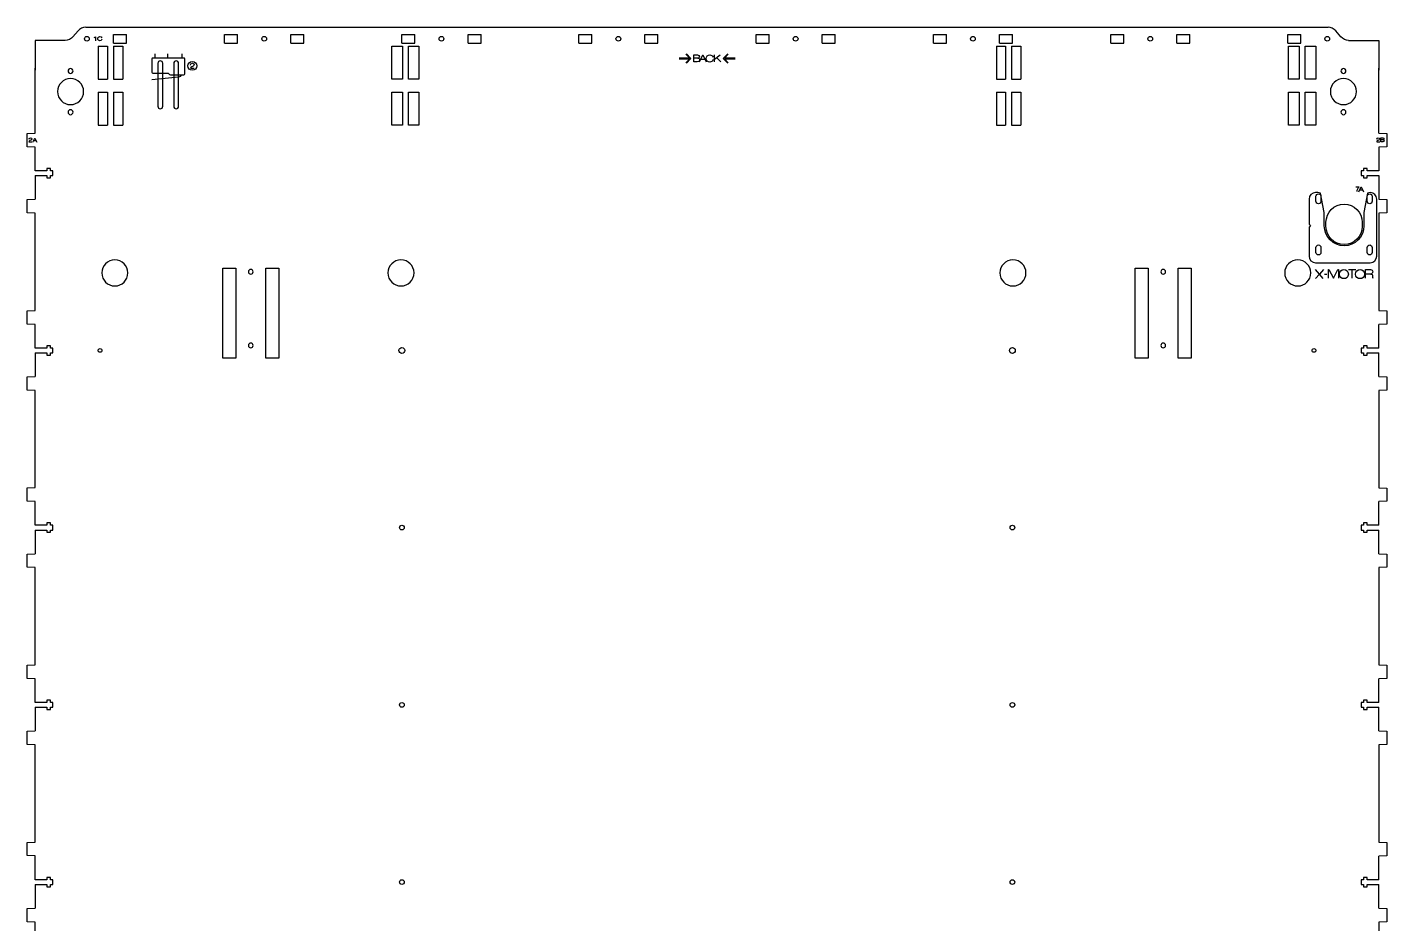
# Model space of a CAD drawing. Header units: millimetres. Extents: x 62 to 3900, y -2118 to 0.
# Drawn here: x 2065 to 2888, y -543 to 0 of the extents above; entities that cross this region are included whole.
import ezdxf

# ---------------------------------------------------------------- set-up
doc = ezdxf.new("R2010")
doc.units = ezdxf.units.MM
doc.layers.add('CUTS', color=1, linetype='Continuous', lineweight=25, true_color=0xff0000)
doc.layers.add('TEXT', color=5, linetype='Continuous', true_color=0x0000ff)

msp = doc.modelspace()

# ---------------------------------------------------------------- linework, layer by layer
at = {"layer": 'CUTS', "color": 1, "lineweight": 25, "true_color": 0xff0000}
for p, q in [((2069.45, -8), (2069.45, -26.11)), ((2087.61, -8), (2069.45, -8)), ((2100, 0), (2852.13, 0)), ((2116.77, -4.44), (2124.65, -4.44)), ((2116.77, -9.64), (2116.77, -4.44)), ((2124.65, -9.64), (2124.65, -4.44)), ((2184.11, -4.44), (2191.99, -4.44)), ((2184.11, -9.64), (2184.11, -4.44)), ((2191.99, -9.64), (2191.99, -4.44)), ((2224.11, -4.44), (2231.99, -4.44)), ((2224.11, -9.64), (2224.11, -4.44)), ((2231.99, -9.64), (2231.99, -4.44)), ((2291.45, -4.44), (2299.33, -4.44)), ((2291.45, -9.64), (2291.45, -4.44)), ((2299.33, -9.64), (2299.33, -4.44)), ((2331.45, -4.44), (2339.33, -4.44)), ((2331.45, -9.64), (2331.45, -4.44)), ((2339.33, -9.64), (2339.33, -4.44)), ((2398.52, -4.44), (2406.4, -4.44)), ((2398.52, -9.64), (2398.52, -4.44)), ((2406.4, -9.64), (2406.4, -4.44)), ((2438.52, -4.44), (2446.4, -4.44)), ((2438.52, -9.64), (2438.52, -4.44)), ((2446.4, -9.64), (2446.4, -4.44)), ((2505.86, -4.44), (2513.74, -4.44)), ((2505.86, -9.64), (2505.86, -4.44)), ((2513.74, -9.64), (2513.74, -4.44)), ((2545.86, -4.44), (2553.74, -4.44)), ((2545.86, -9.64), (2545.86, -4.44)), ((2553.74, -9.64), (2553.74, -4.44)), ((2613.2, -4.44), (2621.08, -4.44)), ((2613.2, -9.64), (2613.2, -4.44)), ((2621.08, -9.64), (2621.08, -4.44)), ((2653.2, -4.44), (2661.08, -4.44)), ((2653.2, -9.64), (2653.2, -4.44)), ((2661.08, -9.64), (2661.08, -4.44)), ((2720.54, -4.44), (2728.42, -4.44)), ((2720.54, -9.64), (2720.54, -4.44)), ((2728.42, -9.64), (2728.42, -4.44)), ((2760.54, -4.44), (2768.42, -4.44)), ((2760.54, -9.64), (2760.54, -4.44)), ((2768.42, -9.64), (2768.42, -4.44)), ((2827.71, -4.44), (2835.59, -4.44)), ((2827.71, -9.64), (2827.71, -4.44)), ((2835.59, -9.64), (2835.59, -4.44)), ((2864.52, -8), (2882.81, -8)), ((2882.81, -8), (2882.81, -26.11)), ((2107.59, -11.57), (2113.19, -11.57)), ((2107.59, -11.57), (2107.59, -31.57)), ((2113.19, -11.57), (2113.19, -31.57)), ((2116.77, -9.64), (2124.65, -9.64)), ((2116.79, -11.57), (2122.39, -11.57)), ((2116.79, -11.57), (2116.79, -31.57)), ((2122.39, -11.57), (2122.39, -31.57)), ((2184.11, -9.64), (2191.99, -9.64)), ((2224.11, -9.64), (2231.99, -9.64)), ((2291.45, -9.64), (2299.33, -9.64)), ((2331.45, -9.64), (2339.33, -9.64)), ((2398.52, -9.64), (2406.4, -9.64)), ((2438.52, -9.64), (2446.4, -9.64)), ((2505.86, -9.64), (2513.74, -9.64)), ((2545.86, -9.64), (2553.74, -9.64)), ((2613.2, -9.64), (2621.08, -9.64)), ((2651.3, -11.57), (2656.9, -11.57)), ((2651.3, -11.57), (2651.3, -31.57)), ((2653.2, -9.64), (2661.08, -9.64)), ((2656.9, -11.57), (2656.9, -31.57)), ((2660.5, -11.57), (2666.1, -11.57)), ((2660.5, -11.57), (2660.5, -31.57)), ((2666.1, -11.57), (2666.1, -31.57)), ((2720.54, -9.64), (2728.42, -9.64)), ((2760.54, -9.64), (2768.42, -9.64)), ((2827.71, -9.64), (2835.59, -9.64)), ((2069.45, -64.24), (2069.45, -24.91)), ((2107.59, -31.57), (2113.19, -31.57)), ((2116.79, -31.57), (2122.39, -31.57)), ((2651.3, -31.57), (2656.9, -31.57)), ((2660.5, -31.57), (2666.1, -31.57)), ((2882.81, -64.26), (2882.81, -24.91)), ((2107.59, -39.36), (2107.59, -59.36)), ((2107.59, -39.36), (2113.19, -39.36)), ((2113.19, -39.36), (2113.19, -59.36)), ((2116.79, -39.36), (2122.39, -39.36)), ((2116.79, -39.36), (2116.79, -59.36)), ((2122.39, -39.36), (2122.39, -59.36)), ((2651.3, -39.36), (2651.3, -59.36)), ((2651.3, -39.36), (2656.9, -39.36)), ((2656.9, -39.36), (2656.9, -59.36)), ((2660.5, -39.36), (2666.1, -39.36)), ((2660.5, -39.36), (2660.5, -59.36)), ((2666.1, -39.36), (2666.1, -59.36)), ((2064.58, -64.44), (2069.45, -64.24)), ((2064.58, -72.47), (2064.58, -64.44)), ((2107.59, -59.36), (2113.19, -59.36)), ((2116.79, -59.36), (2122.39, -59.36)), ((2651.3, -59.36), (2656.9, -59.36)), ((2660.5, -59.36), (2666.1, -59.36)), ((2882.81, -64.26), (2887.68, -64.46)), ((2887.68, -64.46), (2887.68, -72.49)), ((2069.45, -72.67), (2064.58, -72.47)), ((2069.45, -87.04), (2069.45, -72.67)), ((2887.68, -72.49), (2882.81, -72.69)), ((2882.81, -72.69), (2882.81, -87.04)), ((2076.47, -87.04), (2069.45, -87.04)), ((2069.45, -89.9), (2069.45, -104.25)), ((2069.45, -89.9), (2076.47, -89.9)), ((2076.47, -85.64), (2076.47, -87.04)), ((2078.67, -85.64), (2076.47, -85.64)), ((2076.47, -89.9), (2076.47, -91.3)), ((2078.67, -87.04), (2078.67, -85.64)), ((2080.11, -87.04), (2078.67, -87.04)), ((2078.67, -89.9), (2080.11, -89.9)), ((2078.67, -91.3), (2078.67, -89.9)), ((2080.11, -89.9), (2080.11, -87.04)), ((2872.15, -87.04), (2872.15, -89.9)), ((2873.59, -87.04), (2872.15, -87.04)), ((2872.15, -89.9), (2873.59, -89.9)), ((2875.79, -85.64), (2873.59, -85.64)), ((2873.59, -85.64), (2873.59, -87.04)), ((2873.59, -89.9), (2873.59, -91.3)), ((2875.79, -87.04), (2875.79, -85.64)), ((2882.81, -87.04), (2875.79, -87.04)), ((2875.79, -89.9), (2882.81, -89.9)), ((2875.79, -91.3), (2875.79, -89.9)), ((2882.81, -89.9), (2882.81, -104.27)), ((2076.47, -91.3), (2078.67, -91.3)), ((2873.59, -91.3), (2875.79, -91.3)), ((2064.58, -104.45), (2069.45, -104.25)), ((2064.58, -112.49), (2064.58, -104.45)), ((2882.81, -104.27), (2887.68, -104.47)), ((2887.68, -104.47), (2887.68, -112.5)), ((2069.45, -112.69), (2064.58, -112.49)), ((2069.45, -171.58), (2069.45, -112.69)), ((2887.68, -112.5), (2882.81, -112.7)), ((2882.81, -112.7), (2882.81, -171.6)), ((2064.58, -171.78), (2069.45, -171.58)), ((2064.58, -179.81), (2064.58, -171.78)), ((2882.81, -171.6), (2887.68, -171.8)), ((2887.68, -171.8), (2887.68, -179.83)), ((2069.45, -180.01), (2064.58, -179.81)), ((2069.45, -194.38), (2069.45, -180.01)), ((2887.68, -179.83), (2882.81, -180.03)), ((2882.81, -194.38), (2882.81, -180.03)), ((2076.47, -194.38), (2069.45, -194.38)), ((2069.45, -197.24), (2069.45, -211.59)), ((2069.45, -197.24), (2076.47, -197.24)), ((2076.47, -192.98), (2076.47, -194.38)), ((2078.67, -192.98), (2076.47, -192.98)), ((2076.47, -197.24), (2076.47, -198.64)), ((2078.67, -194.38), (2078.67, -192.98)), ((2080.11, -194.38), (2078.67, -194.38)), ((2078.67, -197.24), (2080.11, -197.24)), ((2078.67, -198.64), (2078.67, -197.24)), ((2080.11, -197.24), (2080.11, -194.38)), ((2872.15, -194.38), (2872.15, -197.24)), ((2873.59, -194.38), (2872.15, -194.38)), ((2872.15, -197.24), (2873.59, -197.24)), ((2873.59, -192.98), (2873.59, -194.38)), ((2875.79, -192.98), (2873.59, -192.98)), ((2873.59, -197.24), (2873.59, -198.64)), ((2875.79, -194.38), (2875.79, -192.98)), ((2882.81, -194.38), (2875.79, -194.38)), ((2875.79, -197.24), (2882.81, -197.24)), ((2875.79, -198.64), (2875.79, -197.24)), ((2882.81, -211.61), (2882.81, -197.24)), ((2076.47, -198.64), (2078.67, -198.64)), ((2873.59, -198.64), (2875.79, -198.64)), ((2064.58, -211.79), (2069.45, -211.59)), ((2064.58, -219.83), (2064.58, -211.79)), ((2882.81, -211.61), (2887.68, -211.81)), ((2887.68, -211.81), (2887.68, -219.84)), ((2069.45, -220.03), (2064.58, -219.83)), ((2069.45, -278.92), (2069.45, -220.03)), ((2887.68, -219.84), (2882.81, -220.04)), ((2882.81, -220.04), (2882.81, -278.94)), ((2064.58, -279.12), (2069.45, -278.92)), ((2064.58, -287.15), (2064.58, -279.12)), ((2882.81, -278.94), (2887.68, -279.14)), ((2887.68, -279.14), (2887.68, -287.17)), ((2069.45, -287.35), (2064.58, -287.15)), ((2069.45, -301.72), (2069.45, -287.35)), ((2887.68, -287.17), (2882.81, -287.37)), ((2882.81, -301.72), (2882.81, -287.37)), ((2076.47, -301.72), (2069.45, -301.72)), ((2076.47, -300.32), (2076.47, -301.72)), ((2078.67, -300.32), (2076.47, -300.32)), ((2078.67, -301.72), (2078.67, -300.32)), ((2080.11, -301.72), (2078.67, -301.72)), ((2080.11, -304.58), (2080.11, -301.72)), ((2872.15, -301.72), (2872.15, -304.58)), ((2873.59, -301.72), (2872.15, -301.72)), ((2875.79, -300.32), (2873.59, -300.32)), ((2873.59, -300.32), (2873.59, -301.72)), ((2875.79, -301.72), (2875.79, -300.32)), ((2882.81, -301.72), (2875.79, -301.72)), ((2069.45, -304.58), (2069.45, -318.93)), ((2069.45, -304.58), (2076.47, -304.58)), ((2076.47, -304.58), (2076.47, -305.98)), ((2076.47, -305.98), (2078.67, -305.98)), ((2078.67, -304.58), (2080.11, -304.58)), ((2078.67, -305.98), (2078.67, -304.58)), ((2872.15, -304.58), (2873.59, -304.58)), ((2873.59, -304.58), (2873.59, -305.98)), ((2873.59, -305.98), (2875.79, -305.98)), ((2875.79, -304.58), (2882.81, -304.58)), ((2875.79, -305.98), (2875.79, -304.58)), ((2882.81, -318.95), (2882.81, -304.58)), ((2064.58, -319.13), (2069.45, -318.93)), ((2064.58, -327.17), (2064.58, -319.13)), ((2882.81, -318.95), (2887.68, -319.15)), ((2887.68, -319.15), (2887.68, -327.18)), ((2069.45, -327.37), (2064.58, -327.17)), ((2069.45, -386.26), (2069.45, -327.37)), ((2887.68, -327.18), (2882.81, -327.38)), ((2882.81, -327.38), (2882.81, -386.28)), ((2064.58, -386.46), (2069.45, -386.26)), ((2064.58, -394.49), (2064.58, -386.46)), ((2882.81, -386.28), (2887.68, -386.48)), ((2887.68, -386.48), (2887.68, -394.51)), ((2069.45, -394.69), (2064.58, -394.49)), ((2069.45, -409.06), (2069.45, -394.69)), ((2887.68, -394.51), (2882.81, -394.71)), ((2882.81, -409.06), (2882.81, -394.71)), ((2076.47, -409.06), (2069.45, -409.06)), ((2076.47, -407.66), (2076.47, -409.06)), ((2078.67, -407.66), (2076.47, -407.66)), ((2078.67, -409.06), (2078.67, -407.66)), ((2080.11, -409.06), (2078.67, -409.06)), ((2080.11, -411.92), (2080.11, -409.06)), ((2872.15, -409.06), (2872.15, -411.92)), ((2873.59, -409.06), (2872.15, -409.06)), ((2873.59, -407.66), (2873.59, -409.06)), ((2875.79, -407.66), (2873.59, -407.66)), ((2875.79, -409.06), (2875.79, -407.66)), ((2882.81, -409.06), (2875.79, -409.06)), ((2069.45, -411.92), (2069.45, -426.27)), ((2069.45, -411.92), (2076.47, -411.92)), ((2076.47, -411.92), (2076.47, -413.32)), ((2076.47, -413.32), (2078.67, -413.32)), ((2078.67, -411.92), (2080.11, -411.92)), ((2078.67, -413.32), (2078.67, -411.92)), ((2872.15, -411.92), (2873.59, -411.92)), ((2873.59, -411.92), (2873.59, -413.32)), ((2873.59, -413.32), (2875.79, -413.32)), ((2875.79, -411.92), (2882.81, -411.92)), ((2875.79, -413.32), (2875.79, -411.92)), ((2882.81, -426.29), (2882.81, -411.92)), ((2064.58, -426.47), (2069.45, -426.27)), ((2064.58, -434.51), (2064.58, -426.47)), ((2882.81, -426.29), (2887.68, -426.49)), ((2887.68, -426.49), (2887.68, -434.52)), ((2069.45, -434.71), (2064.58, -434.51)), ((2069.45, -493.6), (2069.45, -434.71)), ((2887.68, -434.52), (2882.81, -434.72)), ((2882.81, -434.72), (2882.81, -493.62)), ((2064.58, -493.8), (2069.45, -493.6)), ((2064.58, -501.83), (2064.58, -493.8)), ((2882.81, -493.62), (2887.68, -493.82)), ((2887.68, -493.82), (2887.68, -501.85)), ((2069.45, -502.03), (2064.58, -501.83)), ((2069.45, -516.4), (2069.45, -502.03)), ((2887.68, -501.85), (2882.81, -502.05)), ((2882.81, -516.4), (2882.81, -502.05)), ((2076.47, -516.4), (2069.45, -516.4)), ((2076.47, -515), (2076.47, -516.4)), ((2078.67, -515), (2076.47, -515)), ((2078.67, -516.4), (2078.67, -515)), ((2080.11, -516.4), (2078.67, -516.4)), ((2080.11, -519.26), (2080.11, -516.4)), ((2872.15, -516.4), (2872.15, -519.26)), ((2873.59, -516.4), (2872.15, -516.4)), ((2873.59, -515), (2873.59, -516.4)), ((2875.79, -515), (2873.59, -515)), ((2875.79, -516.4), (2875.79, -515)), ((2882.81, -516.4), (2875.79, -516.4)), ((2069.45, -519.26), (2069.45, -533.61)), ((2069.45, -519.26), (2076.47, -519.26)), ((2076.47, -519.26), (2076.47, -520.66)), ((2076.47, -520.66), (2078.67, -520.66)), ((2078.67, -519.26), (2080.11, -519.26)), ((2078.67, -520.66), (2078.67, -519.26)), ((2872.15, -519.26), (2873.59, -519.26)), ((2873.59, -519.26), (2873.59, -520.66)), ((2873.59, -520.66), (2875.79, -520.66)), ((2875.79, -519.26), (2882.81, -519.26)), ((2875.79, -520.66), (2875.79, -519.26)), ((2882.81, -533.63), (2882.81, -519.26)), ((2064.58, -533.81), (2069.45, -533.61)), ((2064.58, -541.84), (2064.58, -533.81)), ((2882.81, -533.63), (2887.68, -533.83)), ((2887.68, -533.83), (2887.68, -541.86)), ((2069.45, -542.04), (2064.58, -541.84)), ((2069.45, -600.94), (2069.45, -542.04)), ((2887.68, -541.86), (2882.81, -542.06)), ((2882.81, -542.06), (2882.81, -600.96))]:
    msp.add_line(p, q, dxfattribs=at)
for points in [[(2095.35, -2.16), (2092.26, -5.84)], [(2859.87, -5.84), (2856.78, -2.16)], [(2285.35, -11.57), (2291.76, -11.57), (2291.76, -31.57), (2285.35, -31.57), (2285.35, -11.57), (2285.35, -11.57)], [(2295.36, -11.57), (2301.76, -11.57), (2301.76, -31.57), (2295.36, -31.57), (2295.36, -11.57), (2295.36, -11.57)], [(2828.26, -11.57), (2834.66, -11.57), (2834.66, -31.57), (2828.26, -31.57), (2828.26, -11.57), (2828.26, -11.57)], [(2838.26, -11.57), (2844.66, -11.57), (2844.66, -31.57), (2838.26, -31.57), (2838.26, -11.57), (2838.26, -11.57)], [(2143.66, -21.9), (2143.66, -47.9)], [(2146.66, -47.9), (2146.66, -21.9), (2146.66, -21.9)], [(2153.26, -21.9), (2153.26, -47.9)], [(2156.26, -47.9), (2156.26, -21.9), (2156.26, -21.9)], [(2285.35, -39.36), (2291.76, -39.36), (2291.76, -59.36), (2285.35, -59.36), (2285.35, -39.36), (2285.35, -39.36)], [(2295.36, -39.36), (2301.76, -39.36), (2301.76, -59.36), (2295.36, -59.36), (2295.36, -39.36), (2295.36, -39.36)], [(2828.26, -39.36), (2834.66, -39.36), (2834.66, -59.36), (2828.26, -59.36), (2828.26, -39.36), (2828.26, -39.36)], [(2838.26, -39.36), (2844.66, -39.36), (2844.66, -59.36), (2838.26, -59.36), (2838.26, -39.36), (2838.26, -39.36)], [(2844.81, -105.45), (2844.81, -102.44)], [(2847.81, -102.44), (2847.81, -105.45), (2847.81, -105.45)], [(2875.81, -105.45), (2875.81, -102.44)], [(2878.81, -102.44), (2878.81, -105.45), (2878.81, -105.45)], [(2850.86, -120.7), (2850.86, -118.2)], [(2872.76, -118.2), (2872.76, -120.7), (2872.76, -120.7)], [(2844.81, -136.45), (2844.81, -133.44)], [(2847.81, -133.44), (2847.81, -136.45), (2847.81, -136.45)], [(2875.81, -136.45), (2875.81, -133.44)], [(2878.81, -133.44), (2878.81, -136.45), (2878.81, -136.45)], [(2182.96, -166.73), (2182.96, -145.93), (2190.96, -145.93), (2190.96, -200.52), (2182.96, -200.52), (2182.96, -166.73), (2182.96, -166.73)], [(2216.96, -174.22), (2216.96, -200.52), (2208.96, -200.52), (2208.96, -145.93), (2216.96, -145.93), (2216.96, -174.22), (2216.96, -174.22)], [(2735.29, -166.73), (2735.29, -145.93), (2743.29, -145.93), (2743.29, -200.52), (2735.29, -200.52), (2735.29, -166.73), (2735.29, -166.73)], [(2769.29, -174.22), (2769.29, -200.52), (2761.29, -200.52), (2761.29, -145.93), (2769.29, -145.93), (2769.29, -174.22), (2769.29, -174.22)]]:
    msp.add_lwpolyline(points, dxfattribs=at)
for points in [[(2092.26, -5.84), (2091.26, -7.03), (2089.17, -8), (2087.61, -8)], [(2100, 0), (2098.44, 0), (2096.35, -0.97), (2095.35, -2.16)], [(2099.28, -7.04), (2099.28, -6.26), (2099.92, -5.62), (2100.71, -5.62)], [(2100.71, -8.47), (2099.92, -8.47), (2099.28, -7.83), (2099.28, -7.04)], [(2100.71, -5.62), (2101.5, -5.62), (2102.13, -6.26), (2102.13, -7.04)], [(2102.13, -7.04), (2102.13, -7.83), (2101.5, -8.47), (2100.71, -8.47)], [(2206.62, -7.04), (2206.62, -6.26), (2207.26, -5.62), (2208.05, -5.62)], [(2208.05, -8.47), (2207.26, -8.47), (2206.62, -7.83), (2206.62, -7.04)], [(2208.05, -5.62), (2208.84, -5.62), (2209.47, -6.26), (2209.47, -7.04)], [(2209.47, -7.04), (2209.47, -7.83), (2208.84, -8.47), (2208.05, -8.47)], [(2313.96, -7.04), (2313.96, -6.26), (2314.6, -5.62), (2315.39, -5.62)], [(2315.39, -8.47), (2314.6, -8.47), (2313.96, -7.83), (2313.96, -7.04)], [(2315.39, -5.62), (2316.18, -5.62), (2316.81, -6.26), (2316.81, -7.04)], [(2316.81, -7.04), (2316.81, -7.83), (2316.18, -8.47), (2315.39, -8.47)], [(2421.03, -7.04), (2421.03, -6.26), (2421.67, -5.62), (2422.46, -5.62)], [(2422.46, -8.47), (2421.67, -8.47), (2421.03, -7.83), (2421.03, -7.04)], [(2422.46, -5.62), (2423.25, -5.62), (2423.88, -6.26), (2423.88, -7.04)], [(2423.88, -7.04), (2423.88, -7.83), (2423.25, -8.47), (2422.46, -8.47)], [(2528.37, -7.04), (2528.37, -6.26), (2529.01, -5.62), (2529.8, -5.62)], [(2529.8, -8.47), (2529.01, -8.47), (2528.37, -7.83), (2528.37, -7.04)], [(2529.8, -5.62), (2530.59, -5.62), (2531.22, -6.26), (2531.22, -7.04)], [(2531.22, -7.04), (2531.22, -7.83), (2530.59, -8.47), (2529.8, -8.47)], [(2635.71, -7.04), (2635.71, -6.26), (2636.35, -5.62), (2637.14, -5.62)], [(2637.14, -8.47), (2636.35, -8.47), (2635.71, -7.83), (2635.71, -7.04)], [(2637.14, -5.62), (2637.93, -5.62), (2638.56, -6.26), (2638.56, -7.04)], [(2638.56, -7.04), (2638.56, -7.83), (2637.93, -8.47), (2637.14, -8.47)], [(2743.05, -7.04), (2743.05, -6.26), (2743.69, -5.62), (2744.48, -5.62)], [(2744.48, -8.47), (2743.69, -8.47), (2743.05, -7.83), (2743.05, -7.04)], [(2744.48, -5.62), (2745.27, -5.62), (2745.9, -6.26), (2745.9, -7.04)], [(2745.9, -7.04), (2745.9, -7.83), (2745.27, -8.47), (2744.48, -8.47)], [(2850.23, -7.04), (2850.23, -6.26), (2850.87, -5.62), (2851.65, -5.62)], [(2851.65, -8.47), (2850.87, -8.47), (2850.23, -7.83), (2850.23, -7.04)], [(2851.65, -5.62), (2852.44, -5.62), (2853.08, -6.26), (2853.08, -7.04)], [(2853.08, -7.04), (2853.08, -7.83), (2852.44, -8.47), (2851.65, -8.47)], [(2856.78, -2.16), (2855.78, -0.97), (2853.68, 0), (2852.13, 0)], [(2864.52, -8), (2862.96, -8), (2860.87, -7.03), (2859.87, -5.84)], [(2145.16, -20.4), (2144.33, -20.4), (2143.66, -21.07), (2143.66, -21.9)], [(2146.66, -21.9), (2146.66, -21.07), (2145.99, -20.4), (2145.16, -20.4)], [(2154.76, -20.4), (2153.93, -20.4), (2153.26, -21.07), (2153.26, -21.9)], [(2156.26, -21.9), (2156.26, -21.07), (2155.59, -20.4), (2154.76, -20.4)], [(2090.84, -31.13), (2086.48, -31.13), (2082.94, -34.66), (2082.94, -39.02)], [(2090.84, -25.02), (2090.02, -25.02), (2089.34, -25.7), (2089.34, -26.52)], [(2089.34, -26.52), (2089.34, -27.35), (2090.02, -28.02), (2090.84, -28.02)], [(2092.34, -26.52), (2092.34, -25.7), (2091.67, -25.02), (2090.84, -25.02)], [(2090.84, -28.02), (2091.67, -28.02), (2092.34, -27.35), (2092.34, -26.52)], [(2098.74, -39.02), (2098.74, -34.66), (2095.21, -31.13), (2090.84, -31.13)], [(2861.41, -31.13), (2857.05, -31.13), (2853.51, -34.66), (2853.51, -39.02)], [(2861.41, -25.02), (2860.59, -25.02), (2859.91, -25.7), (2859.91, -26.52)], [(2859.91, -26.52), (2859.91, -27.35), (2860.59, -28.02), (2861.41, -28.02)], [(2862.91, -26.52), (2862.91, -25.7), (2862.24, -25.02), (2861.41, -25.02)], [(2861.41, -28.02), (2862.24, -28.02), (2862.91, -27.35), (2862.91, -26.52)], [(2869.31, -39.02), (2869.31, -34.66), (2865.78, -31.13), (2861.41, -31.13)], [(2082.94, -39.02), (2082.94, -43.39), (2086.48, -46.93), (2090.84, -46.93)], [(2090.84, -46.93), (2095.21, -46.93), (2098.74, -43.39), (2098.74, -39.02)], [(2853.51, -39.02), (2853.51, -43.39), (2857.05, -46.93), (2861.41, -46.93)], [(2861.41, -46.93), (2865.78, -46.93), (2869.31, -43.39), (2869.31, -39.02)], [(2143.66, -47.9), (2143.66, -48.73), (2144.33, -49.4), (2145.16, -49.4)], [(2145.16, -49.4), (2145.99, -49.4), (2146.66, -48.73), (2146.66, -47.9)], [(2153.26, -47.9), (2153.26, -48.73), (2153.93, -49.4), (2154.76, -49.4)], [(2154.76, -49.4), (2155.59, -49.4), (2156.26, -48.73), (2156.26, -47.9)], [(2090.84, -50.03), (2090.02, -50.03), (2089.34, -50.7), (2089.34, -51.53)], [(2089.34, -51.53), (2089.34, -52.35), (2090.02, -53.02), (2090.84, -53.02)], [(2092.34, -51.53), (2092.34, -50.7), (2091.67, -50.03), (2090.84, -50.03)], [(2090.84, -53.02), (2091.67, -53.02), (2092.34, -52.35), (2092.34, -51.53)], [(2861.41, -50.03), (2860.59, -50.03), (2859.91, -50.7), (2859.91, -51.53)], [(2859.91, -51.53), (2859.91, -52.35), (2860.59, -53.02), (2861.41, -53.02)], [(2862.91, -51.53), (2862.91, -50.7), (2862.24, -50.03), (2861.41, -50.03)], [(2861.41, -53.02), (2862.24, -53.02), (2862.91, -52.35), (2862.91, -51.53)], [(2844.81, -102.44), (2844.81, -101.62), (2845.48, -100.94), (2846.31, -100.94)], [(2846.31, -106.95), (2845.48, -106.95), (2844.81, -106.28), (2844.81, -105.45)], [(2846.31, -100.94), (2847.14, -100.94), (2847.81, -101.62), (2847.81, -102.44)], [(2847.81, -105.45), (2847.81, -106.28), (2847.14, -106.95), (2846.31, -106.95)], [(2875.81, -102.44), (2875.81, -101.62), (2876.48, -100.94), (2877.31, -100.94)], [(2877.31, -106.95), (2876.48, -106.95), (2875.81, -106.28), (2875.81, -105.45)], [(2877.31, -100.94), (2878.14, -100.94), (2878.81, -101.62), (2878.81, -102.44)], [(2878.81, -105.45), (2878.81, -106.28), (2878.14, -106.95), (2877.31, -106.95)], [(2850.86, -118.2), (2850.86, -112.15), (2855.76, -107.25), (2861.81, -107.25)], [(2861.81, -107.25), (2867.86, -107.25), (2872.76, -112.15), (2872.76, -118.2)], [(2861.81, -131.65), (2855.76, -131.65), (2850.86, -126.75), (2850.86, -120.7)], [(2872.76, -120.7), (2872.76, -126.75), (2867.86, -131.65), (2861.81, -131.65)], [(2844.81, -133.44), (2844.81, -132.61), (2845.48, -131.94), (2846.31, -131.94)], [(2846.31, -137.95), (2845.48, -137.95), (2844.81, -137.28), (2844.81, -136.45)], [(2846.31, -131.94), (2847.14, -131.94), (2847.81, -132.61), (2847.81, -133.44)], [(2847.81, -136.45), (2847.81, -137.28), (2847.14, -137.95), (2846.31, -137.95)], [(2875.81, -133.44), (2875.81, -132.61), (2876.48, -131.94), (2877.31, -131.94)], [(2877.31, -137.95), (2876.48, -137.95), (2875.81, -137.28), (2875.81, -136.45)], [(2877.31, -131.94), (2878.14, -131.94), (2878.81, -132.61), (2878.81, -133.44)], [(2878.81, -136.45), (2878.81, -137.28), (2878.14, -137.95), (2877.31, -137.95)], [(2117.63, -140.97), (2113.26, -140.97), (2109.73, -144.5), (2109.73, -148.87)], [(2125.53, -148.87), (2125.53, -144.5), (2121.99, -140.97), (2117.63, -140.97)], [(2199.96, -146.73), (2199.18, -146.73), (2198.54, -147.37), (2198.54, -148.16)], [(2201.39, -148.16), (2201.39, -147.37), (2200.75, -146.73), (2199.96, -146.73)], [(2290.86, -140.97), (2286.5, -140.97), (2282.96, -144.5), (2282.96, -148.87)], [(2298.76, -148.87), (2298.76, -144.5), (2295.22, -140.97), (2290.86, -140.97)], [(2661.34, -140.97), (2656.97, -140.97), (2653.44, -144.5), (2653.44, -148.87)], [(2669.24, -148.87), (2669.24, -144.5), (2665.7, -140.97), (2661.34, -140.97)], [(2752.29, -146.73), (2751.51, -146.73), (2750.87, -147.37), (2750.87, -148.16)], [(2753.72, -148.16), (2753.72, -147.37), (2753.08, -146.73), (2752.29, -146.73)], [(2833.77, -140.97), (2829.41, -140.97), (2825.87, -144.5), (2825.87, -148.87)], [(2841.67, -148.87), (2841.67, -144.5), (2838.13, -140.97), (2833.77, -140.97)], [(2109.73, -148.87), (2109.73, -153.23), (2113.26, -156.77), (2117.63, -156.77)], [(2117.63, -156.77), (2121.99, -156.77), (2125.53, -153.23), (2125.53, -148.87)], [(2198.54, -148.16), (2198.54, -148.95), (2199.18, -149.58), (2199.96, -149.58)], [(2199.96, -149.58), (2200.75, -149.58), (2201.39, -148.95), (2201.39, -148.16)], [(2282.96, -148.87), (2282.96, -153.23), (2286.5, -156.77), (2290.86, -156.77)], [(2290.86, -156.77), (2295.22, -156.77), (2298.76, -153.23), (2298.76, -148.87)], [(2653.44, -148.87), (2653.44, -153.23), (2656.97, -156.77), (2661.34, -156.77)], [(2661.34, -156.77), (2665.7, -156.77), (2669.24, -153.23), (2669.24, -148.87)], [(2750.87, -148.16), (2750.87, -148.95), (2751.51, -149.58), (2752.29, -149.58)], [(2752.29, -149.58), (2753.08, -149.58), (2753.72, -148.95), (2753.72, -148.16)], [(2825.87, -148.87), (2825.87, -153.23), (2829.41, -156.77), (2833.77, -156.77)], [(2833.77, -156.77), (2838.13, -156.77), (2841.67, -153.23), (2841.67, -148.87)], [(2107.54, -195.81), (2107.54, -195.18), (2108.06, -194.67), (2108.68, -194.67)], [(2108.68, -196.95), (2108.06, -196.95), (2107.54, -196.44), (2107.54, -195.81)], [(2108.68, -194.67), (2109.31, -194.67), (2109.82, -195.18), (2109.82, -195.81)], [(2109.82, -195.81), (2109.82, -196.44), (2109.31, -196.95), (2108.68, -196.95)], [(2199.96, -191.37), (2199.18, -191.37), (2198.54, -192.01), (2198.54, -192.8)], [(2198.54, -192.8), (2198.54, -193.58), (2199.18, -194.22), (2199.96, -194.22)], [(2201.39, -192.8), (2201.39, -192.01), (2200.75, -191.37), (2199.96, -191.37)], [(2199.96, -194.22), (2200.75, -194.22), (2201.39, -193.58), (2201.39, -192.8)], [(2289.62, -195.81), (2289.62, -194.83), (2290.42, -194.03), (2291.4, -194.03)], [(2291.4, -197.59), (2290.42, -197.59), (2289.62, -196.79), (2289.62, -195.81)], [(2291.4, -194.03), (2292.39, -194.03), (2293.18, -194.83), (2293.18, -195.81)], [(2293.18, -195.81), (2293.18, -196.79), (2292.39, -197.59), (2291.4, -197.59)], [(2659.23, -195.81), (2659.23, -194.83), (2660.03, -194.03), (2661.01, -194.03)], [(2661.01, -197.59), (2660.03, -197.59), (2659.23, -196.79), (2659.23, -195.81)], [(2661.01, -194.03), (2662, -194.03), (2662.79, -194.83), (2662.79, -195.81)], [(2662.79, -195.81), (2662.79, -196.79), (2662, -197.59), (2661.01, -197.59)], [(2752.29, -191.37), (2751.51, -191.37), (2750.87, -192.01), (2750.87, -192.8)], [(2750.87, -192.8), (2750.87, -193.58), (2751.51, -194.22), (2752.29, -194.22)], [(2753.72, -192.8), (2753.72, -192.01), (2753.08, -191.37), (2752.29, -191.37)], [(2752.29, -194.22), (2753.08, -194.22), (2753.72, -193.58), (2753.72, -192.8)], [(2842.44, -195.81), (2842.44, -195.18), (2842.95, -194.67), (2843.58, -194.67)], [(2843.58, -196.95), (2842.95, -196.95), (2842.44, -196.44), (2842.44, -195.81)], [(2843.58, -194.67), (2844.21, -194.67), (2844.72, -195.18), (2844.72, -195.81)], [(2844.72, -195.81), (2844.72, -196.44), (2844.21, -196.95), (2843.58, -196.95)], [(2289.98, -303.15), (2289.98, -302.36), (2290.61, -301.73), (2291.4, -301.73)], [(2291.4, -304.57), (2290.61, -304.57), (2289.98, -303.94), (2289.98, -303.15)], [(2291.4, -301.73), (2292.19, -301.73), (2292.83, -302.36), (2292.83, -303.15)], [(2292.83, -303.15), (2292.83, -303.94), (2292.19, -304.57), (2291.4, -304.57)], [(2659.59, -303.15), (2659.59, -302.36), (2660.23, -301.73), (2661.01, -301.73)], [(2661.01, -304.57), (2660.23, -304.57), (2659.59, -303.94), (2659.59, -303.15)], [(2661.01, -301.73), (2661.8, -301.73), (2662.44, -302.36), (2662.44, -303.15)], [(2662.44, -303.15), (2662.44, -303.94), (2661.8, -304.57), (2661.01, -304.57)], [(2289.98, -410.49), (2289.98, -409.7), (2290.61, -409.07), (2291.4, -409.07)], [(2291.4, -411.91), (2290.61, -411.91), (2289.98, -411.28), (2289.98, -410.49)], [(2291.4, -409.07), (2292.19, -409.07), (2292.83, -409.7), (2292.83, -410.49)], [(2292.83, -410.49), (2292.83, -411.28), (2292.19, -411.91), (2291.4, -411.91)], [(2659.59, -410.49), (2659.59, -409.7), (2660.23, -409.07), (2661.01, -409.07)], [(2661.01, -411.91), (2660.23, -411.91), (2659.59, -411.28), (2659.59, -410.49)], [(2661.01, -409.07), (2661.8, -409.07), (2662.44, -409.7), (2662.44, -410.49)], [(2662.44, -410.49), (2662.44, -411.28), (2661.8, -411.91), (2661.01, -411.91)], [(2289.98, -517.83), (2289.98, -517.04), (2290.61, -516.4), (2291.4, -516.4)], [(2291.4, -519.25), (2290.61, -519.25), (2289.98, -518.61), (2289.98, -517.83)], [(2291.4, -516.4), (2292.19, -516.4), (2292.83, -517.04), (2292.83, -517.83)], [(2292.83, -517.83), (2292.83, -518.61), (2292.19, -519.25), (2291.4, -519.25)], [(2659.59, -517.83), (2659.59, -517.04), (2660.23, -516.4), (2661.01, -516.4)], [(2661.01, -519.25), (2660.23, -519.25), (2659.59, -518.61), (2659.59, -517.83)], [(2661.01, -516.4), (2661.8, -516.4), (2662.44, -517.04), (2662.44, -517.83)], [(2662.44, -517.83), (2662.44, -518.61), (2661.8, -519.25), (2661.01, -519.25)]]:
    msp.add_open_spline(points, degree=3, dxfattribs=at)
at = {"layer": 'TEXT', "color": 5, "lineweight": 25, "true_color": 0x0000ff}
for points in [[(2105.89, -5.83), (2105.98, -5.83), (2105.98, -8.22)], [(2142.08, -18.7), (2142.08, -16.09)], [(2149.74, -18.7), (2149.74, -16.09)], [(2158.3, -18.7), (2158.3, -16.09)], [(2463.33, -16.4), (2465.72, -18.79), (2459.18, -18.79)], [(2463.63, -16.21), (2466.41, -18.99), (2463.63, -21.77)], [(2488.73, -21.77), (2485.95, -18.99), (2488.73, -16.21)], [(2493.18, -18.79), (2486.64, -18.79), (2489.04, -16.39)], [(2140.07, -19.26), (2140.07, -27.23), (2140.07, -27.23)], [(2159.43, -18.7), (2140.64, -18.7)], [(2160, -28.21), (2160, -19.26)], [(2164.97, -23.6), (2164.24, -23.97)], [(2459.18, -19.19), (2465.72, -19.19), (2463.32, -21.59)], [(2470.23, -20.98), (2468.11, -20.98), (2468.11, -16.81), (2468.11, -16.81)], [(2468.11, -16.81), (2470.38, -16.81)], [(2470.58, -18.8), (2468.11, -18.79)], [(2470.58, -18.79), (2470.58, -18.8)], [(2471.63, -20.98), (2473.54, -16.81), (2473.7, -16.81), (2475.61, -20.98)], [(2474.98, -19.6), (2472.25, -19.6)], [(2480.61, -20.98), (2480.61, -16.81)], [(2480.61, -19.43), (2484.03, -16.81)], [(2481.87, -18.46), (2484.42, -20.98)], [(2489.03, -21.58), (2486.64, -19.19), (2493.18, -19.19)], [(2156.26, -30.3), (2140.07, -31.83)], [(2140.64, -27.8), (2149.45, -27.8)], [(2150.34, -28.26), (2150.37, -28.31)], [(2151.26, -28.78), (2159.43, -28.78)], [(2163.47, -24.91), (2165.69, -24.91)], [(2065.65, -69.49), (2067.42, -69.49)], [(2066.85, -68.44), (2066.27, -68.74)], [(2068.01, -69.57), (2069.12, -67.15), (2069.21, -67.15), (2070.32, -69.57)], [(2069.95, -68.77), (2068.37, -68.77)], [(2881.59, -69.42), (2883.36, -69.42)], [(2882.79, -68.37), (2882.2, -68.67)], [(2885.23, -69.49), (2884.01, -69.49), (2884.01, -67.07), (2884.01, -67.07)], [(2884.01, -67.07), (2885.32, -67.07)], [(2885.44, -68.22), (2884.01, -68.22)], [(2885.44, -68.22), (2885.44, -68.22)], [(2868.88, -96.63), (2870.99, -96.63), (2870.99, -96.74)], [(2870.68, -99.66), (2872.06, -96.64), (2872.17, -96.64), (2873.56, -99.66)], [(2873.1, -98.66), (2871.13, -98.66)], [(2840.59, -104.15), (2840.59, -119.28), (2841.47, -120.17), (2840.59, -121.05), (2840.59, -138.65), (2840.59, -138.65)], [(2845.84, -100.15), (2844.59, -100.15)], [(2849.84, -120.4), (2849.84, -112.18), (2847.61, -100.56)], [(2876.07, -100.56), (2873.83, -112.19), (2873.84, -120.4)], [(2881.59, -138.65), (2881.59, -104.15)], [(2844.41, -152.21), (2846.84, -149.55), (2844.49, -146.76)], [(2844.59, -142.65), (2877.59, -142.65)], [(2849.27, -146.76), (2846.84, -149.55)], [(2852.38, -152.09), (2852.38, -146.88), (2852.63, -146.88), (2855.36, -151.95), (2855.38, -151.95), (2858.1, -146.88), (2858.34, -146.88), (2858.34, -152.09)], [(2864.39, -146.88), (2868.88, -146.88)], [(2866.65, -152.09), (2866.65, -146.88)], [(2874.87, -152.09), (2874.87, -146.88), (2877.74, -146.88)], [(2849.15, -152.21), (2846.84, -149.55)], [(2849.92, -149.6), (2851.32, -149.6)], [(2877.93, -149.56), (2874.87, -149.57)], [(2877.94, -149.55), (2877.93, -149.56)]]:
    msp.add_lwpolyline(points, dxfattribs=at)
for points in [[(2105.14, -6.28), (2105.5, -6.19), (2105.75, -6), (2105.89, -5.83)], [(2107.29, -6.95), (2107.29, -6.16), (2107.85, -5.69), (2108.54, -5.69)], [(2108.54, -8.22), (2107.85, -8.22), (2107.29, -7.75), (2107.29, -6.95)], [(2108.54, -5.69), (2109.11, -5.69), (2109.57, -5.92), (2109.69, -6.45)], [(2109.75, -7.25), (2109.68, -7.89), (2109.1, -8.22), (2108.54, -8.22)], [(2140.64, -18.7), (2140.32, -18.7), (2140.07, -18.95), (2140.07, -19.26)], [(2160, -19.26), (2160, -18.95), (2159.74, -18.7), (2159.43, -18.7)], [(2161.92, -23.49), (2161.92, -22.02), (2163.11, -20.83), (2164.58, -20.83)], [(2164.58, -26.14), (2163.11, -26.14), (2161.92, -24.95), (2161.92, -23.49)], [(2164.24, -23.97), (2163.7, -24.29), (2163.48, -24.47), (2163.47, -24.91)], [(2163.53, -22.92), (2163.53, -22.6), (2163.54, -21.86), (2164.59, -21.86)], [(2164.58, -20.83), (2166.04, -20.83), (2167.23, -22.02), (2167.23, -23.49)], [(2167.23, -23.49), (2167.23, -24.95), (2166.04, -26.14), (2164.58, -26.14)], [(2164.59, -21.86), (2165.43, -21.86), (2165.6, -22.41), (2165.6, -22.7)], [(2165.6, -22.7), (2165.6, -23.14), (2165.33, -23.39), (2164.97, -23.6)], [(2471.63, -19.85), (2471.63, -20.33), (2471.32, -20.98), (2470.23, -20.98)], [(2470.38, -16.81), (2471.04, -16.81), (2471.5, -17.17), (2471.5, -17.85)], [(2471.5, -17.85), (2471.5, -18.34), (2471.07, -18.8), (2470.58, -18.79)], [(2470.58, -18.8), (2471.12, -18.83), (2471.63, -19.12), (2471.63, -19.85)], [(2475.63, -18.99), (2475.63, -17.61), (2476.6, -16.81), (2477.79, -16.81)], [(2477.79, -21.17), (2476.6, -21.17), (2475.63, -20.37), (2475.63, -18.99)], [(2477.79, -16.81), (2478.78, -16.81), (2479.56, -17.21), (2479.78, -18.12)], [(2479.88, -19.49), (2479.76, -20.61), (2478.76, -21.17), (2477.79, -21.17)], [(2140.07, -27.23), (2140.07, -27.54), (2140.32, -27.8), (2140.64, -27.8)], [(2149.45, -27.8), (2149.77, -27.8), (2150.16, -28.01), (2150.34, -28.26)], [(2150.37, -28.31), (2150.55, -28.57), (2150.95, -28.78), (2151.26, -28.78)], [(2157.55, -28.81), (2157.63, -29.6), (2157.05, -30.23), (2156.26, -30.3)], [(2159.43, -28.78), (2159.74, -28.78), (2160, -28.52), (2160, -28.21)], [(2066.27, -68.74), (2065.84, -69), (2065.66, -69.13), (2065.65, -69.49)], [(2065.7, -67.9), (2065.7, -67.64), (2065.71, -67.05), (2066.55, -67.05)], [(2066.55, -67.05), (2067.22, -67.05), (2067.35, -67.49), (2067.35, -67.72)], [(2067.35, -67.72), (2067.35, -68.07), (2067.14, -68.27), (2066.85, -68.44)], [(2882.2, -68.67), (2881.77, -68.92), (2881.59, -69.06), (2881.59, -69.42)], [(2881.64, -67.83), (2881.64, -67.57), (2881.64, -66.98), (2882.48, -66.98)], [(2882.48, -66.98), (2883.15, -66.98), (2883.29, -67.42), (2883.29, -67.65)], [(2883.29, -67.65), (2883.29, -68), (2883.08, -68.2), (2882.79, -68.37)], [(2886.05, -68.83), (2886.05, -69.11), (2885.87, -69.49), (2885.23, -69.49)], [(2885.32, -67.07), (2885.7, -67.07), (2885.97, -67.28), (2885.97, -67.67)], [(2885.97, -67.67), (2885.97, -67.95), (2885.72, -68.22), (2885.44, -68.22)], [(2885.44, -68.22), (2885.75, -68.24), (2886.05, -68.41), (2886.05, -68.83)], [(2870.99, -96.74), (2870.02, -97.59), (2869.56, -98.58), (2869.52, -99.61)], [(2844.59, -100.15), (2842.38, -100.15), (2840.59, -101.94), (2840.59, -104.15)], [(2847.61, -100.56), (2847.07, -100.3), (2846.48, -100.15), (2845.84, -100.15)], [(2877.72, -100.16), (2877.12, -100.17), (2876.57, -100.32), (2876.07, -100.56)], [(2881.59, -104.15), (2881.59, -101.98), (2879.86, -100.23), (2877.72, -100.16)], [(2861.84, -132.4), (2855.21, -132.4), (2849.84, -127.03), (2849.84, -120.4)], [(2873.84, -120.4), (2873.84, -127.03), (2868.46, -132.4), (2861.84, -132.4)], [(2840.59, -138.65), (2840.59, -140.86), (2842.38, -142.65), (2844.59, -142.65)], [(2877.59, -142.65), (2879.8, -142.65), (2881.59, -140.86), (2881.59, -138.65)], [(2858.98, -149.6), (2858.98, -147.88), (2860.2, -146.88), (2861.68, -146.88)], [(2861.68, -146.88), (2863.17, -146.88), (2864.39, -147.88), (2864.39, -149.6)], [(2868.8, -149.6), (2868.8, -147.88), (2870.01, -146.88), (2871.5, -146.88)], [(2871.5, -146.88), (2872.99, -146.88), (2874.2, -147.88), (2874.2, -149.6)], [(2877.74, -146.88), (2878.79, -146.88), (2879.18, -147.38), (2879.18, -148.3)], [(2861.68, -152.33), (2860.2, -152.33), (2858.98, -151.33), (2858.98, -149.6)], [(2864.39, -149.6), (2864.39, -151.33), (2863.17, -152.33), (2861.68, -152.33)], [(2871.5, -152.33), (2870.01, -152.33), (2868.8, -151.33), (2868.8, -149.6)], [(2874.2, -149.6), (2874.2, -151.33), (2872.99, -152.33), (2871.5, -152.33)], [(2877.93, -149.56), (2878.73, -149.57), (2879.09, -149.94), (2879.09, -150.66)], [(2879.18, -148.3), (2879.18, -148.8), (2878.84, -149.49), (2877.94, -149.55)], [(2879.09, -150.66), (2879.09, -150.84), (2879.1, -151.88), (2879.2, -152.09)]]:
    msp.add_open_spline(points, degree=3, dxfattribs=at)

doc.saveas('drawing.dxf')
